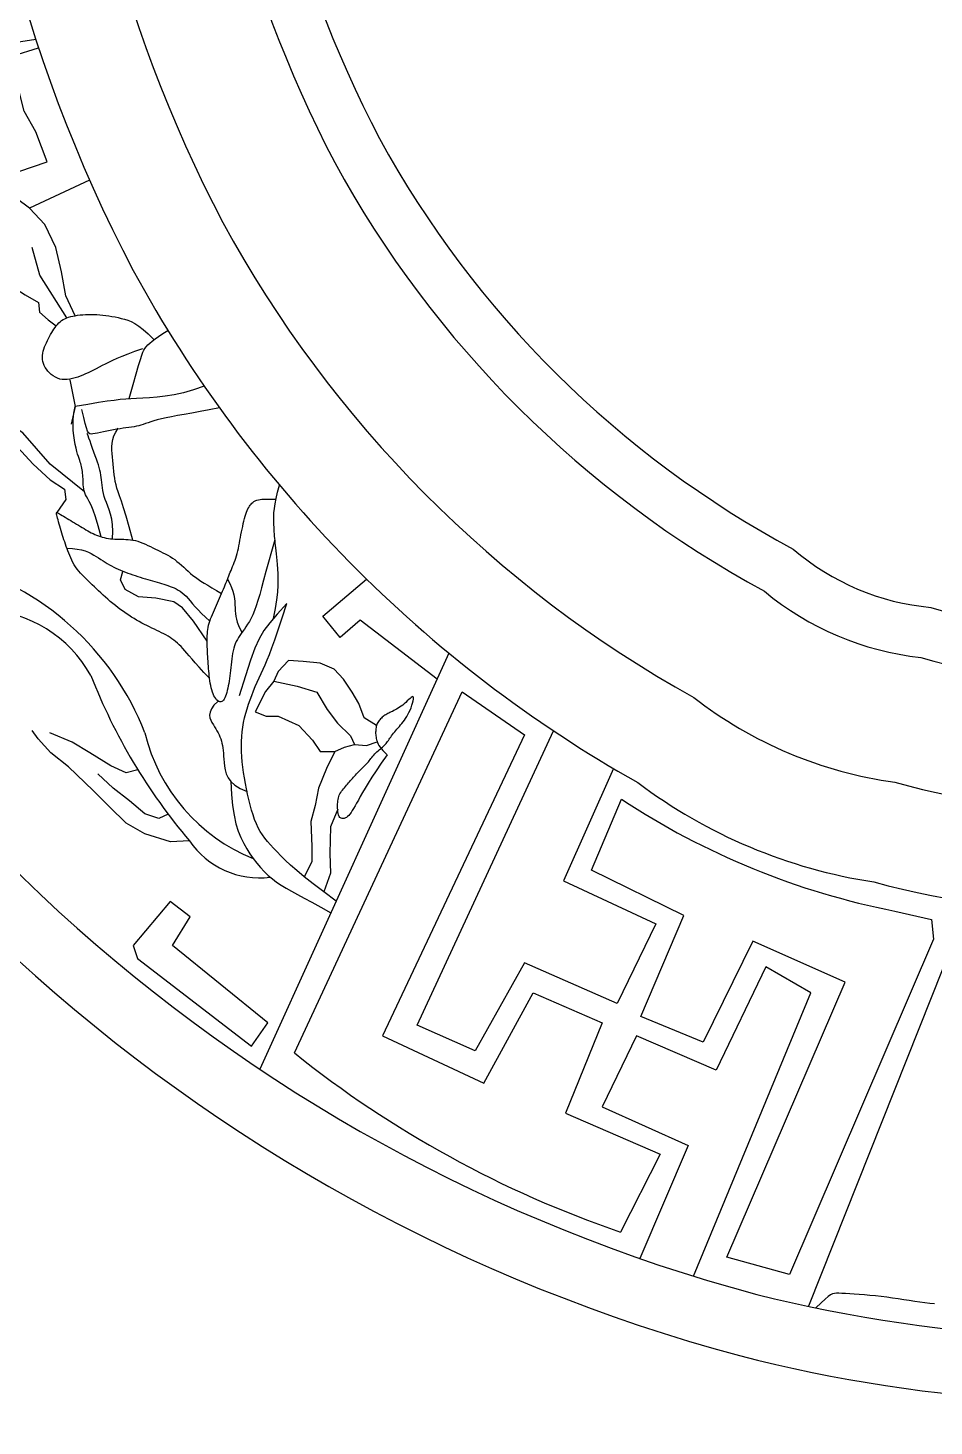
# Model space of a CAD drawing. Extents: x -66030 to 95157, y -13132 to 45879.
# Drawn here: x 25233 to 25590, y 13133 to 13683 of the extents above; entities that cross this region are included whole.
import ezdxf

# ---------------------------------------------------------------- set-up
doc = ezdxf.new("R2010")
doc.units = 0
doc.header["$LTSCALE"] = 100
doc.header["$MEASUREMENT"] = 0
for name, color, linetype in [('3', 11, 'CONTINUOUS'), ('4', 121, 'CONTINUOUS'), ('7', 105, 'CONTINUOUS')]:
    doc.layers.add(name, color=color, linetype=linetype)

# ---------------------------------------------------------------- blocks, each defined once
blk = doc.blocks.new('窗-064')
at = {"layer": '3'}
for points in [[(379.11, 1460.02, 0.125096), (82.51, 1540.83, 0.246226), (-582.47, 1150.55, 0.263392), (-638.54, 530.87, 0.244254), (-189.37, 119.63, 0.094728), (40.45, 107.47, 0.229302), (460.49, 195.21, 0.299851), (744.37, 931.32, 0.257018), (480.15, 1211.55, 0.245877)], [(258.21, 275.66, 0.056171), (374.67, 329.94, 0.100571), (525.28, 505.18, 0.264454), (554.96, 903.36, 0.241063), (298.76, 1092.72, -0.456969), (268.04, 1157.7, 0.370609), (239.49, 1323.16, 0.165573), (66.06, 1355.1, 0.181697), (-310.31, 1189.25, 0.216134), (-501.54, 799.61, 0.12446), (-434.82, 522.55, 0.140784), (-236.16, 321.06, 0.124254), (-143.2, 281.96, 0.146763), (39.28, 286.51, 0.143216)], [(227.97, 381.57, 0.05011), (312.04, 420.63, 0.099746), (431.49, 562.89, 0.267512), (456, 855.31, 0.244076), (277.18, 984.76, -0.494799), (172.3, 1212.21, 0.306539), (173.76, 1233.26, 0.151695), (77.53, 1245.54, 0.187203), (-236.76, 1107.29, 0.218426), (-391.56, 797.3, 0.123451), (-337.83, 574.45, 0.145516), (-174.96, 412.93, 0.15666), (-120.87, 390.01, 0.201741), (39.36, 405.81, 0.174671)]]:
    blk.add_lwpolyline(points, format="xyb", close=True, dxfattribs=at)
for points in [[(-659.42, 584.72), (-473.19, 613.59)], [(-490.73, 557.85), (-468.67, 565.35), (-473.2, 577.12), (-477.73, 585.26), (-480.45, 596.12), (-482.26, 606.98), (-472.06, 610.14)], [(-457.68, 504.78), (-461.38, 512.58), (-463.11, 522.07), (-465.26, 531.55), (-469.58, 540.6), (-475.62, 547.07), (-480.8, 550.95), (-484.25, 550.09), (-489, 555.26), (-490.73, 557.85), (-496.34, 559.14), (-497.63, 553.1), (-496.34, 547.07), (-496.34, 540.6), (-493.75, 534.14), (-490.73, 526.81), (-488.14, 522.93), (-484.69, 517.75), (-477.35, 513.01), (-472.17, 509.99), (-471.74, 506.11), (-468.28, 503.1), (-465.15, 500.8)], [(-452.02, 558.16), (-475.62, 547.07)], [(-461.01, 503.89), (-471.57, 520.77), (-474.56, 531.59)], [(-431.13, 491.79), (-434.28, 490.66), (-436.98, 489.64), (-439.3, 488.71), (-441.29, 487.87), (-443, 487.11), (-444.5, 486.4), (-445.83, 485.74), (-447.06, 485.12), (-448.23, 484.51), (-449.36, 483.93), (-450.46, 483.38), (-451.52, 482.85), (-452.57, 482.34), (-453.6, 481.87), (-454.62, 481.42), (-455.65, 481.01), (-456.68, 480.63), (-457.71, 480.29), (-458.75, 480.01), (-459.77, 479.8), (-460.79, 479.67), (-461.78, 479.63), (-462.76, 479.69), (-463.7, 479.86), (-464.61, 480.15), (-465.48, 480.55), (-466.31, 481.05), (-467.07, 481.63), (-467.78, 482.27), (-468.42, 482.97), (-468.98, 483.7), (-469.45, 484.45), (-469.84, 485.22), (-470.14, 486), (-470.35, 486.78), (-470.48, 487.57), (-470.53, 488.37), (-470.51, 489.18), (-470.41, 489.99), (-470.25, 490.82), (-470.02, 491.65), (-469.73, 492.49), (-469.39, 493.32), (-469.02, 494.16), (-468.62, 494.98), (-468.2, 495.79), (-467.76, 496.59), (-467.33, 497.36), (-466.9, 498.11), (-466.47, 498.83), (-466.04, 499.52), (-465.6, 500.18), (-465.15, 500.8), (-464.67, 501.37), (-464.16, 501.91), (-463.61, 502.4), (-463.03, 502.84), (-462.4, 503.23), (-461.73, 503.58), (-461.01, 503.89), (-460.25, 504.16), (-459.44, 504.4), (-458.59, 504.61), (-457.68, 504.78), (-456.73, 504.94), (-455.73, 505.06), (-454.69, 505.17), (-453.62, 505.24), (-452.52, 505.28), (-451.4, 505.29), (-450.25, 505.28), (-449.1, 505.23), (-447.93, 505.14), (-446.76, 505.03), (-445.57, 504.88), (-444.38, 504.71), (-443.18, 504.5), (-441.96, 504.27), (-440.73, 504.01), (-439.5, 503.72), (-438.24, 503.4), (-436.95, 503), (-435.59, 502.45), (-434.14, 501.7), (-432.57, 500.69), (-430.85, 499.36), (-428.97, 497.65), (-426.88, 495.5)], [(-436.44, 472.17), (-434.85, 477.67), (-433.62, 481.95), (-432.68, 485.19), (-431.98, 487.56), (-431.44, 489.25), (-431.01, 490.42), (-430.62, 491.25), (-430.2, 491.92), (-429.71, 492.58), (-429.09, 493.26), (-428.33, 494), (-427.38, 494.79), (-426.22, 495.67), (-424.81, 496.64), (-423.13, 497.73), (-421.15, 498.95)], [(-459.81, 479.59), (-457.68, 468.99), (-459.28, 462.09)], [(-406.87, 477.03), (-411.07, 475.59), (-415.03, 474.48), (-418.75, 473.66), (-422.23, 473.07), (-425.44, 472.68), (-428.4, 472.43), (-431.1, 472.28), (-433.52, 472.17), (-435.7, 472.06), (-437.78, 471.93), (-439.93, 471.74), (-442.32, 471.47), (-445.11, 471.09), (-448.49, 470.56), (-452.63, 469.87), (-457.68, 468.99)], [(-453.99, 435.47), (-467.49, 446.34), (-478.3, 458.67), (-488.59, 465.35), (-496.31, 469.98), (-494.77, 463.3), (-488.08, 458.16), (-480.36, 453.02), (-474.18, 446.34), (-467.49, 440.17), (-461.83, 436.57), (-461.32, 432.46), (-464.83, 427.34)], [(-447.38, 417.76), (-448.59, 422.14), (-449.65, 425.58), (-450.59, 428.22), (-451.4, 430.21), (-452.1, 431.68), (-452.69, 432.76), (-453.17, 433.6), (-453.57, 434.34), (-453.87, 435.08), (-454.11, 435.85), (-454.27, 436.64), (-454.39, 437.44), (-454.47, 438.25), (-454.52, 439.05), (-454.55, 439.84), (-454.58, 440.61), (-454.62, 441.36), (-454.67, 442.09), (-454.73, 442.79), (-454.81, 443.47), (-454.9, 444.13), (-455.01, 444.78), (-455.14, 445.4), (-455.29, 446), (-455.47, 446.6), (-455.67, 447.2), (-455.9, 447.85), (-456.14, 448.56), (-456.41, 449.36), (-456.7, 450.29), (-457, 451.37), (-457.33, 452.63), (-457.66, 454.09), (-457.98, 455.75), (-458.25, 457.58), (-458.43, 459.58), (-458.5, 461.74), (-458.42, 464.03), (-458.16, 466.45), (-457.68, 468.99)], [(-400.89, 468.53), (-404.88, 467.75), (-408.51, 467.08), (-411.81, 466.48), (-414.78, 465.94), (-417.44, 465.47), (-419.81, 465.03), (-421.91, 464.61), (-423.74, 464.21), (-425.34, 463.82), (-426.72, 463.42), (-427.93, 463.04), (-429, 462.68), (-429.97, 462.33), (-430.88, 462.01), (-431.76, 461.72), (-432.64, 461.47), (-433.55, 461.26), (-434.51, 461.08), (-435.52, 460.92), (-436.57, 460.77), (-437.67, 460.62), (-438.81, 460.47), (-440.01, 460.29), (-441.26, 460.09), (-442.55, 459.85), (-443.87, 459.59), (-445.19, 459.32), (-446.47, 459.05), (-447.69, 458.79), (-448.82, 458.56), (-449.82, 458.37), (-450.68, 458.23), (-451.37, 458.17), (-451.93, 458.28), (-452.4, 458.66), (-452.83, 459.39), (-453.26, 460.59), (-453.74, 462.34), (-454.32, 464.76), (-455.03, 467.92)], [(-442.94, 416.94), (-442.83, 419.93), (-442.95, 422.52), (-443.26, 424.76), (-443.71, 426.69), (-444.24, 428.38), (-444.81, 429.88), (-445.37, 431.22), (-445.87, 432.48), (-446.26, 433.69), (-446.56, 434.85), (-446.79, 435.98), (-446.96, 437.08), (-447.09, 438.14), (-447.19, 439.17), (-447.3, 440.17), (-447.42, 441.14), (-447.57, 442.09), (-447.75, 443.04), (-447.98, 444), (-448.24, 444.99), (-448.55, 446.04), (-448.9, 447.15), (-449.31, 448.36), (-449.76, 449.67), (-450.27, 451.1), (-450.79, 452.58), (-451.32, 454.04), (-451.81, 455.4), (-452.25, 456.59), (-452.59, 457.53), (-452.82, 458.15), (-452.9, 458.38)], [(-434.91, 416.48), (-436.36, 421.69), (-437.59, 425.88), (-438.63, 429.21), (-439.48, 431.82), (-440.18, 433.87), (-440.75, 435.52), (-441.21, 436.9), (-441.58, 438.18), (-441.88, 439.48), (-442.12, 440.81), (-442.32, 442.18), (-442.48, 443.56), (-442.62, 444.96), (-442.75, 446.36), (-442.87, 447.76), (-442.99, 449.14), (-443.12, 450.51), (-443.23, 451.87), (-443.26, 453.23), (-443.17, 454.61), (-442.91, 456.01), (-442.44, 457.45), (-441.72, 458.94), (-440.69, 460.5)], [(-379.62, 385.66), (-378.83, 389.51), (-378.28, 392.94), (-377.93, 395.99), (-377.75, 398.69), (-377.71, 401.09), (-377.77, 403.22), (-377.89, 405.13), (-378.03, 406.84), (-378.18, 408.39), (-378.32, 409.81), (-378.45, 411.1), (-378.57, 412.29), (-378.69, 413.39), (-378.8, 414.41), (-378.9, 415.37), (-378.99, 416.28), (-379.08, 417.16), (-379.16, 418.03), (-379.23, 418.89), (-379.29, 419.76), (-379.35, 420.65), (-379.39, 421.57), (-379.44, 422.54), (-379.47, 423.57), (-379.49, 424.67), (-379.48, 425.89), (-379.41, 427.27), (-379.25, 428.86), (-378.98, 430.69), (-378.58, 432.82), (-378.01, 435.28), (-377.26, 438.13)], [(-379.07, 416.6), (-380.41, 411.99), (-381.57, 407.82), (-382.59, 404.07), (-383.48, 400.71), (-384.28, 397.7), (-385.01, 395.03), (-385.7, 392.67), (-386.37, 390.58), (-387.05, 388.74), (-387.73, 387.13), (-388.42, 385.71), (-389.1, 384.46), (-389.77, 383.35), (-390.43, 382.35), (-391.06, 381.44), (-391.68, 380.58), (-392.26, 379.76), (-392.81, 378.95), (-393.32, 378.15), (-393.8, 377.35), (-394.24, 376.54), (-394.63, 375.69), (-394.97, 374.82), (-395.27, 373.89), (-395.51, 372.9), (-395.71, 371.87), (-395.88, 370.8), (-396.01, 369.69), (-396.13, 368.57), (-396.24, 367.44), (-396.35, 366.32), (-396.46, 365.2), (-396.59, 364.11), (-396.73, 363.04), (-396.88, 362), (-397.05, 360.99), (-397.23, 360.01), (-397.42, 359.07), (-397.61, 358.17), (-397.82, 357.31), (-398.03, 356.5), (-398.26, 355.74), (-398.49, 355.05), (-398.75, 354.43), (-399.02, 353.9), (-399.31, 353.47), (-399.63, 353.14), (-399.97, 352.93), (-400.35, 352.84), (-400.74, 352.88), (-401.15, 353.02), (-401.56, 353.28), (-401.97, 353.63), (-402.36, 354.08), (-402.74, 354.62), (-403.08, 355.24), (-403.4, 355.93), (-403.67, 356.69), (-403.92, 357.51), (-404.13, 358.37), (-404.32, 359.27), (-404.49, 360.19), (-404.63, 361.14), (-404.76, 362.09), (-404.87, 363.05), (-404.97, 364.01), (-405.06, 364.96), (-405.14, 365.92), (-405.21, 366.87), (-405.28, 367.83), (-405.34, 368.79), (-405.4, 369.74), (-405.46, 370.7), (-405.52, 371.65), (-405.57, 372.6), (-405.62, 373.54), (-405.66, 374.47), (-405.69, 375.38), (-405.71, 376.28), (-405.72, 377.15), (-405.71, 378.01), (-405.68, 378.85), (-405.63, 379.67), (-405.56, 380.49), (-405.45, 381.3), (-405.31, 382.12), (-405.14, 382.94), (-404.92, 383.77), (-404.66, 384.61), (-404.36, 385.47), (-404.02, 386.34), (-403.66, 387.22), (-403.28, 388.12), (-402.88, 389.02), (-402.47, 389.94), (-402.05, 390.86), (-401.63, 391.79), (-401.21, 392.72), (-400.8, 393.65), (-400.4, 394.57), (-400.01, 395.47), (-399.64, 396.35), (-399.28, 397.21), (-398.94, 398.03), (-398.62, 398.82), (-398.32, 399.58), (-398.03, 400.31), (-397.75, 401.03), (-397.47, 401.73), (-397.2, 402.44), (-396.91, 403.14), (-396.62, 403.85), (-396.32, 404.57), (-396, 405.32), (-395.68, 406.08), (-395.36, 406.87), (-395.04, 407.68), (-394.73, 408.52), (-394.43, 409.39), (-394.15, 410.3), (-393.89, 411.25), (-393.65, 412.23), (-393.43, 413.23), (-393.21, 414.27), (-393.01, 415.32), (-392.8, 416.4), (-392.6, 417.49), (-392.39, 418.59), (-392.18, 419.7), (-391.96, 420.8), (-391.73, 421.89), (-391.5, 422.95), (-391.25, 423.98), (-391, 424.96), (-390.74, 425.87), (-390.48, 426.72), (-390.21, 427.48), (-389.93, 428.17), (-389.64, 428.79), (-389.34, 429.35), (-389.04, 429.84), (-388.73, 430.28), (-388.41, 430.67), (-388.09, 431.02), (-387.75, 431.33), (-387.4, 431.61), (-387.01, 431.84), (-386.58, 432.05), (-386.09, 432.22), (-385.53, 432.36), (-384.89, 432.47), (-384.15, 432.55), (-383.32, 432.6), (-382.43, 432.63), (-381.54, 432.64), (-380.7, 432.63), (-379.95, 432.62), (-379.36, 432.6), (-378.96, 432.59), (-378.82, 432.59)], [(-404.76, 362.09), (-406.96, 364.43), (-408.82, 366.45), (-410.37, 368.17), (-411.67, 369.65), (-412.76, 370.92), (-413.68, 372.01), (-414.5, 372.96), (-415.25, 373.81), (-415.98, 374.58), (-416.69, 375.3), (-417.4, 375.95), (-418.11, 376.57), (-418.83, 377.14), (-419.57, 377.67), (-420.32, 378.18), (-421.12, 378.67), (-421.94, 379.14), (-422.8, 379.6), (-423.69, 380.05), (-424.61, 380.5), (-425.54, 380.95), (-426.5, 381.4), (-427.47, 381.86), (-428.46, 382.33), (-429.45, 382.82), (-430.44, 383.32), (-431.45, 383.85), (-432.46, 384.4), (-433.49, 384.97), (-434.51, 385.57), (-435.55, 386.21), (-436.59, 386.88), (-437.64, 387.58), (-438.7, 388.32), (-439.75, 389.08), (-440.79, 389.87), (-441.82, 390.68), (-442.84, 391.5), (-443.84, 392.33), (-444.81, 393.17), (-445.75, 394.01), (-446.67, 394.84), (-447.56, 395.67), (-448.43, 396.5), (-449.28, 397.32), (-450.12, 398.12), (-450.94, 398.92), (-451.75, 399.7), (-452.55, 400.48), (-453.34, 401.24), (-454.12, 401.99), (-454.86, 402.75), (-455.58, 403.52), (-456.26, 404.3), (-456.9, 405.1), (-457.5, 405.92), (-458.04, 406.77), (-458.54, 407.65), (-458.99, 408.54), (-459.41, 409.45), (-459.8, 410.36), (-460.17, 411.28), (-460.51, 412.19), (-460.85, 413.09), (-461.17, 413.98), (-461.49, 414.86), (-461.8, 415.73), (-462.1, 416.6), (-462.4, 417.47), (-462.69, 418.34), (-462.97, 419.21), (-463.24, 420.1), (-463.5, 421.01), (-463.76, 421.9), (-464, 422.79), (-464.23, 423.63), (-464.43, 424.42), (-464.62, 425.15), (-464.78, 425.78), (-464.92, 426.32), (-465.02, 426.74), (-465.08, 427.05), (-465.11, 427.25), (-465.07, 427.37), (-464.98, 427.39), (-464.83, 427.34), (-464.59, 427.22), (-464.28, 427.04), (-463.87, 426.8), (-463.39, 426.52), (-462.84, 426.2), (-462.23, 425.84), (-461.57, 425.45), (-460.88, 425.04), (-460.15, 424.61), (-459.41, 424.17), (-458.66, 423.72), (-457.9, 423.26), (-457.15, 422.8), (-456.39, 422.35), (-455.64, 421.89), (-454.89, 421.45), (-454.15, 421.01), (-453.43, 420.58), (-452.72, 420.17), (-452.01, 419.78), (-451.32, 419.4), (-450.62, 419.05), (-449.93, 418.72), (-449.22, 418.41), (-448.5, 418.13), (-447.76, 417.87), (-447, 417.65), (-446.22, 417.45), (-445.43, 417.29), (-444.61, 417.15), (-443.78, 417.03), (-442.94, 416.94), (-442.08, 416.88), (-441.22, 416.84), (-440.35, 416.82), (-439.47, 416.81), (-438.58, 416.79), (-437.68, 416.77), (-436.77, 416.72), (-435.85, 416.62), (-434.91, 416.48), (-433.96, 416.28), (-433, 416), (-432.02, 415.67), (-431.03, 415.28), (-430.04, 414.85), (-429.04, 414.38), (-428.05, 413.9), (-427.05, 413.42), (-426.06, 412.93), (-425.08, 412.46), (-424.1, 411.99), (-423.14, 411.52), (-422.18, 411.04), (-421.24, 410.53), (-420.31, 410), (-419.39, 409.42), (-418.48, 408.79), (-417.59, 408.1), (-416.71, 407.37), (-415.83, 406.6), (-414.95, 405.81), (-414.06, 405), (-413.16, 404.19), (-412.25, 403.39), (-411.3, 402.61), (-410.32, 401.86), (-409.29, 401.12), (-408.15, 400.37), (-406.9, 399.57), (-405.49, 398.7), (-403.89, 397.75), (-402.08, 396.68), (-400.01, 395.47)], [(-460.93, 413.25), (-458.74, 413.18), (-456.84, 412.97), (-455.18, 412.64), (-453.74, 412.22), (-452.46, 411.73), (-451.33, 411.18), (-450.31, 410.61), (-449.36, 410.02), (-448.45, 409.45), (-447.57, 408.88), (-446.71, 408.33), (-445.87, 407.8), (-445.03, 407.28), (-444.2, 406.78), (-443.35, 406.3), (-442.5, 405.84), (-441.62, 405.4), (-440.72, 404.99), (-439.8, 404.59), (-438.87, 404.21), (-437.92, 403.84), (-436.95, 403.49), (-435.98, 403.15), (-435, 402.81), (-434.01, 402.49), (-433.01, 402.17), (-432.02, 401.86), (-431.03, 401.56), (-430.05, 401.26), (-429.07, 400.97), (-428.12, 400.69), (-427.18, 400.42), (-426.26, 400.16), (-425.37, 399.9), (-424.49, 399.64), (-423.63, 399.38), (-422.78, 399.11), (-421.95, 398.84), (-421.13, 398.56), (-420.32, 398.27), (-419.51, 397.96), (-418.71, 397.63), (-417.92, 397.25), (-417.13, 396.83), (-416.34, 396.34), (-415.55, 395.77), (-414.77, 395.12), (-413.97, 394.37), (-413.17, 393.5), (-412.34, 392.53), (-411.43, 391.46), (-410.42, 390.28), (-409.27, 389), (-407.95, 387.63), (-406.42, 386.16), (-404.66, 384.61)], [(-405.71, 376.72), (-411.14, 384.56), (-415.45, 389.82), (-418.8, 392.21), (-425.98, 393.65), (-432.68, 394.13), (-437.95, 397), (-439.86, 400.82), (-438.91, 404.17)], [(-397.74, 401.06), (-396.79, 399.4), (-396.08, 397.82), (-395.56, 396.33), (-395.21, 394.9), (-394.99, 393.55), (-394.86, 392.25), (-394.79, 391.01), (-394.75, 389.82), (-394.69, 388.68), (-394.6, 387.56), (-394.46, 386.44), (-394.22, 385.31), (-393.89, 384.15), (-393.42, 382.93), (-392.8, 381.64), (-392, 380.26)], [(-315.21, 361.74), (-345.44, 384.97), (-353.33, 378.14), (-360.17, 386.54), (-342.95, 401.12)], [(-374.36, 391.52), (-378.15, 387.37), (-381.09, 383.95), (-383.39, 380.85), (-385.28, 377.64), (-386.97, 373.89), (-388.69, 369.19), (-390.65, 363.1), (-393.07, 355.19)], [(-354.88, 274.43), (-359.83, 278.02), (-364.01, 281.18), (-367.53, 283.97), (-370.46, 286.42), (-372.9, 288.58), (-374.94, 290.5), (-376.67, 292.21), (-378.18, 293.77), (-379.54, 295.21), (-380.79, 296.57), (-381.92, 297.88), (-382.96, 299.18), (-383.91, 300.49), (-384.78, 301.85), (-385.58, 303.29), (-386.32, 304.84), (-387.01, 306.53), (-387.65, 308.35), (-388.25, 310.27), (-388.81, 312.28), (-389.32, 314.36), (-389.8, 316.47), (-390.24, 318.61), (-390.65, 320.76), (-391.02, 322.89), (-391.35, 325.01), (-391.64, 327.1), (-391.88, 329.17), (-392.06, 331.22), (-392.18, 333.24), (-392.23, 335.23), (-392.21, 337.2), (-392.1, 339.13), (-391.92, 341.03), (-391.67, 342.9), (-391.34, 344.74), (-390.95, 346.57), (-390.5, 348.36), (-390, 350.14), (-389.44, 351.9), (-388.83, 353.65), (-388.18, 355.38), (-387.49, 357.1), (-386.77, 358.81), (-386.03, 360.52), (-385.27, 362.23), (-384.5, 363.94), (-383.72, 365.66), (-382.93, 367.4), (-382.11, 369.3), (-381.22, 371.48), (-380.21, 374.08), (-379.06, 377.25), (-377.73, 381.12), (-376.17, 385.83), (-374.36, 391.52)], [(-339.02, 343.52), (-343.93, 346.51), (-345.96, 352.24), (-348.66, 356.63), (-352.04, 361.69), (-355.75, 365.74), (-361.16, 368.1), (-367.91, 368.77), (-373.65, 369.11), (-377.71, 364.72), (-379.4, 361.01), (-382.77, 356.96), (-386.83, 348.87), (-382.44, 347.18), (-377.71, 347.18), (-369.6, 343.47), (-364.2, 337.73), (-361.16, 333.35), (-355.41, 333.35), (-351.7, 335.04), (-347.64, 336.05), (-342.92, 335.71), (-338.73, 337.04)], [(-310.53, 372.03), (-384.95, 208.27)], [(-379.4, 361.01), (-370.28, 358.99), (-362.51, 356.63), (-358.45, 349.88), (-354.4, 344.48), (-349.33, 339.42), (-347.64, 336.05)], [(-401.57, 353.01), (-403.07, 351.47), (-404.05, 350.08), (-404.58, 348.81), (-404.75, 347.65), (-404.62, 346.58), (-404.28, 345.6), (-403.81, 344.68), (-403.28, 343.81), (-402.77, 342.97), (-402.29, 342.16), (-401.84, 341.37), (-401.42, 340.58), (-401.04, 339.8), (-400.7, 339.02), (-400.39, 338.21), (-400.13, 337.39), (-399.91, 336.54), (-399.73, 335.65), (-399.58, 334.7), (-399.45, 333.71), (-399.34, 332.64), (-399.24, 331.5), (-399.13, 330.27), (-399.02, 328.94), (-398.87, 327.52), (-398.63, 326.03), (-398.19, 324.51), (-397.47, 322.98), (-396.39, 321.48), (-394.84, 320.06), (-392.75, 318.73), (-390.02, 317.54)], [(-371.37, 214.65), (-305.29, 356.82), (-280.72, 339.89), (-336.63, 221.42), (-296.81, 202.81), (-277.33, 238.35), (-250.22, 226.5), (-264.62, 190.96), (-227.34, 174.88), (-242.98, 144.18)], [(-334.81, 332), (-337.16, 328.66), (-339.17, 325.72), (-340.87, 323.13), (-342.31, 320.85), (-343.52, 318.86), (-344.55, 317.11), (-345.42, 315.57), (-346.18, 314.2), (-346.86, 312.97), (-347.48, 311.87), (-348.05, 310.89), (-348.57, 310.04), (-349.05, 309.3), (-349.51, 308.66), (-349.96, 308.14), (-350.4, 307.71), (-350.85, 307.37), (-351.29, 307.13), (-351.72, 306.98), (-352.14, 306.91), (-352.53, 306.91), (-352.9, 307), (-353.22, 307.15), (-353.5, 307.37), (-353.73, 307.65), (-353.91, 308), (-354.05, 308.39), (-354.15, 308.83), (-354.23, 309.3), (-354.28, 309.81), (-354.32, 310.35), (-354.34, 310.91), (-354.36, 311.49), (-354.37, 312.08), (-354.36, 312.67), (-354.33, 313.27), (-354.27, 313.86), (-354.19, 314.45), (-354.06, 315.02), (-353.89, 315.58), (-353.68, 316.12), (-353.43, 316.64), (-353.13, 317.14), (-352.81, 317.63), (-352.46, 318.11), (-352.09, 318.58), (-351.7, 319.05), (-351.3, 319.52), (-350.9, 319.98), (-350.49, 320.44), (-350.08, 320.9), (-349.67, 321.36), (-349.26, 321.82), (-348.85, 322.28), (-348.44, 322.73), (-348.04, 323.17), (-347.64, 323.61), (-347.25, 324.04), (-346.86, 324.47), (-346.48, 324.89), (-346.1, 325.29), (-345.73, 325.69), (-345.36, 326.07), (-345, 326.43), (-344.64, 326.78), (-344.29, 327.12), (-343.94, 327.46), (-343.6, 327.8), (-343.26, 328.14), (-342.92, 328.49), (-342.58, 328.86), (-342.24, 329.24), (-341.9, 329.66), (-341.56, 330.09), (-341.21, 330.54), (-340.86, 330.99), (-340.5, 331.45), (-340.12, 331.91), (-339.72, 332.35), (-339.31, 332.79), (-338.88, 333.2), (-338.44, 333.59), (-337.98, 333.97), (-337.53, 334.34), (-337.09, 334.7), (-336.66, 335.06), (-336.25, 335.41), (-335.88, 335.77), (-335.54, 336.13), (-335.22, 336.5), (-334.93, 336.87), (-334.65, 337.26), (-334.37, 337.67), (-334.08, 338.08), (-333.78, 338.52), (-333.46, 338.97), (-333.1, 339.45), (-332.72, 339.94), (-332.32, 340.45), (-331.89, 340.97), (-331.44, 341.51), (-330.98, 342.06), (-330.51, 342.62), (-330.02, 343.19), (-329.54, 343.76), (-329.05, 344.35), (-328.56, 344.96), (-328.07, 345.6), (-327.6, 346.28), (-327.13, 347.01), (-326.68, 347.79), (-326.25, 348.64), (-325.84, 349.56), (-325.46, 350.51), (-325.13, 351.46), (-324.86, 352.36), (-324.65, 353.18), (-324.53, 353.89), (-324.49, 354.43), (-324.56, 354.77), (-324.74, 354.89), (-325.03, 354.81), (-325.4, 354.56), (-325.85, 354.18), (-326.36, 353.71), (-326.91, 353.17), (-327.5, 352.62), (-328.11, 352.07), (-328.72, 351.57), (-329.34, 351.11), (-329.95, 350.69), (-330.55, 350.31), (-331.14, 349.96), (-331.71, 349.65), (-332.26, 349.36), (-332.78, 349.09), (-333.27, 348.85), (-333.74, 348.62), (-334.17, 348.4), (-334.59, 348.19), (-334.99, 347.98), (-335.37, 347.76), (-335.74, 347.54), (-336.1, 347.29), (-336.46, 347.03), (-336.81, 346.75), (-337.14, 346.45), (-337.46, 346.13), (-337.76, 345.79), (-338.04, 345.44), (-338.3, 345.08), (-338.52, 344.71), (-338.72, 344.32), (-338.89, 343.93), (-339.02, 343.52), (-339.14, 343.1), (-339.22, 342.68), (-339.29, 342.24), (-339.34, 341.79), (-339.37, 341.33), (-339.38, 340.86), (-339.38, 340.38), (-339.35, 339.9), (-339.3, 339.4), (-339.23, 338.89), (-339.13, 338.37), (-339, 337.85), (-338.83, 337.31), (-338.63, 336.77), (-338.38, 336.21), (-338.06, 335.62), (-337.65, 335), (-337.14, 334.34), (-336.51, 333.62), (-335.74, 332.85), (-334.81, 332)], [(-412.68, 298.15), (-420.08, 297.69), (-430.24, 300.92), (-437.63, 305.07), (-444.1, 311.53), (-450.57, 317.99), (-460.27, 327.22), (-467.2, 332.76), (-472.28, 338.3), (-474.59, 341.53)], [(-245.77, 326.61), (-265.47, 282.35), (-229.03, 265.43), (-244.28, 234.12), (-280.72, 250.19), (-300.2, 215.5), (-323.08, 225.65), (-269.3, 341.41)], [(-433, 326.13), (-437.63, 324.92), (-443.64, 327.69), (-451.96, 332.76), (-458.89, 336.92), (-467.66, 340.61)], [(-355.41, 333.35), (-358.79, 326.6), (-361.83, 318.84), (-363.18, 312.09), (-364.87, 305.68), (-364.53, 295.9), (-364.53, 289.83), (-367.53, 283.97)], [(-421.04, 308.62), (-424.7, 306.92), (-430.24, 308.77), (-436.25, 313.84), (-442.71, 318.92), (-448.72, 324.46)], [(-396.39, 321.48), (-396.16, 316.41), (-395.74, 312), (-395.13, 308.18), (-394.36, 304.86), (-393.45, 301.96), (-392.43, 299.41), (-391.31, 297.12), (-390.11, 295.01), (-388.85, 293.01), (-387.54, 291.12), (-386.17, 289.33), (-384.74, 287.64), (-383.24, 286.05), (-381.68, 284.55), (-380.05, 283.16), (-378.36, 281.86), (-376.58, 280.65), (-374.66, 279.47), (-372.55, 278.27), (-370.19, 276.99), (-367.51, 275.57), (-364.45, 273.95), (-360.96, 272.06), (-356.96, 269.86)], [(-134.99, 270.5), (-120.59, 267.12), (-119.74, 259.5), (-176.51, 127.49), (-201.08, 134.26), (-154.48, 242.58), (-190.91, 258.66), (-210.4, 218.88), (-234.97, 229.04), (-218.02, 268.81), (-254.45, 286.58), (-242.59, 314.51)], [(-354.33, 310.63), (-357.1, 303.66), (-357.44, 293.2), (-357.1, 285.44), (-359.83, 278.02)], [(-381.81, 226.49), (-419.34, 256.97), (-412.45, 268.17), (-420.21, 274.2), (-434.86, 256.97), (-433.14, 251.81), (-388.3, 217.36), (-381.81, 226.49)], [(-110.49, 274.86), (-106.4, 272.31), (-169.02, 114.98)], [(-214.3, 126.85), (-168.03, 238.35), (-185.83, 248.5), (-205.31, 207.88), (-236.66, 221.42), (-250.22, 193.5), (-216.33, 178.27), (-235.38, 133.8)], [(-119.41, 115.94), (-121.22, 116.11), (-123.12, 116.34), (-125.11, 116.62), (-127.17, 116.92), (-129.29, 117.23), (-131.46, 117.56), (-133.66, 117.88), (-135.89, 118.21), (-138.13, 118.51), (-140.36, 118.8), (-142.59, 119.06), (-144.79, 119.28), (-146.94, 119.47), (-149, 119.63), (-150.95, 119.76), (-152.75, 119.87), (-154.38, 119.96), (-155.8, 120.03), (-156.99, 120.08), (-157.93, 120.11), (-158.72, 120.07), (-159.46, 119.87), (-160.25, 119.47), (-161.2, 118.78), (-162.41, 117.74), (-164.01, 116.3), (-166.08, 114.37)]]:
    blk.add_lwpolyline(points, dxfattribs=at)
for centre, radius, start, end in [((-532.7, 300.77), 109.94, 21.2461, 75.2029), ((-495.62, 338.59), 50.53, 29.1642, 87.1161), ((-237.2, 446.93), 230.07, 201.3373, 220.2917), ((-360.6, 357.54), 71.67, 193.6629, 247.9169), ((-77.18, 565.41), 300.52, 236.6058, 258.9094), ((-385.17, 316.84), 33.26, 214.1783, 277.4264), ((-105.05, 547.67), 426.41, 231.3503, 251.128)]:
    blk.add_arc(centre, radius, start, end, dxfattribs=at)
at = {"layer": '4'}
for points in [[(393.42, 1480.64, 0.125938), (83.09, 1565.83, 0.24434), (-605.85, 1160.67, 0.260892), (-661.75, 521.55, 0.243822), (-196.16, 95.57, 0.09928), (36.38, 83.1, 0.229316), (475.62, 175.29, 0.299655), (768.75, 936.85, 0.263819), (505.42, 1221.36, 0.239538)], [(247.18, 314.15, 0.054273), (351.9, 362.91, 0.100296), (491.16, 526.13, 0.265377), (518.97, 885.89, 0.242267), (290.5, 1053.54, -0.476547), (232.73, 1176.63, 0.365678), (216.62, 1290.09, 0.163339), (70.13, 1315.26, 0.18339), (-283.57, 1159.46, 0.21685), (-461.54, 798.77, 0.124142), (-399.55, 541.42, 0.142108), (-214.14, 354.58, 0.131655), (-134.94, 321.18, 0.161388), (39.56, 329.04, 0.151902)]]:
    blk.add_lwpolyline(points, format="xyb", close=True, dxfattribs=at)
at = {"layer": '7'}
blk.add_lwpolyline([(233.45, 362.3, 0.051431), (323.43, 404.13, 0.099912), (448.53, 552.37, 0.266817), (473.99, 864.05, 0.243571), (280.88, 1004.43, -0.490097), (189.33, 1201.61, 0.342685), (186.88, 1249.17, 0.157275), (75.37, 1265.46, 0.185977), (-250.13, 1122.2, 0.217926), (-411.55, 797.72, 0.12367), (-355.47, 565.01, 0.144343), (-186.28, 396.32, 0.146888), (-124.81, 370.31, 0.187439), (39.54, 383.44, 0.166797)], format="xyb", close=True, dxfattribs=at)

msp = doc.modelspace()

# ---------------------------------------------------------------- block references
at = {"layer": '3'}
msp.add_blockref('窗-064', (25709.68, 13065.1), dxfattribs=at)

doc.saveas('drawing.dxf')
